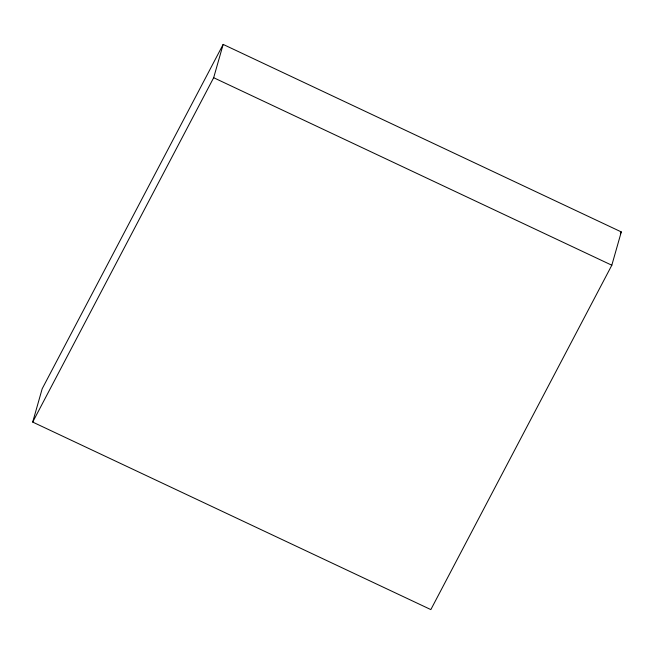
<?xml version="1.0" encoding="UTF-8"?>
<svg xmlns="http://www.w3.org/2000/svg" width="654" height="654" viewBox="0 0 654 654"><rect width="100%" height="100%" fill="white"/><g stroke="black" fill="none" stroke-linecap="round" stroke-linejoin="round"><path stroke-width="0.98" d="M32.7 422.075L42.183 388.77L223.161 44.407L621.3 231.925L611.817 265.23L430.839 609.593L32.7 422.075L213.67 77.712L223.161 44.407M620.352 233.731L621.3 231.925M213.67 77.712L611.817 265.23"/></g></svg>
